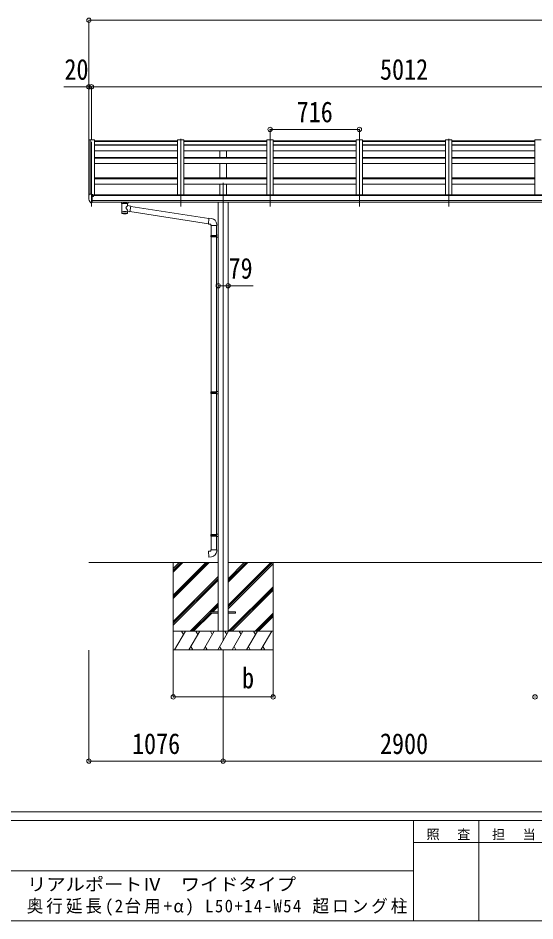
# Model space of a CAD drawing. Units: millimetres at full size. Extents: x -9783 to 9892, y -6828 to 6752.
# Drawn here: x 36 to 4180, y -6828 to 417 of the extents above; entities that cross this region are included whole.
import ezdxf
from ezdxf.enums import TextEntityAlignment as Align

# ---------------------------------------------------------------- set-up
doc = ezdxf.new("R2010")
doc.units = ezdxf.units.MM
doc.header["$LTSCALE"] = 35
doc.header["$PDMODE"] = 32
doc.header["$PDSIZE"] = 35
for name, color, linetype, lineweight in [('0-0_0', 7, 'Continuous', 9), ('0-1_本体', 4, 'Continuous', 9), ('0-2_部品', 7, 'Continuous', 9), ('0-8_PARTS2', 2, 'Continuous', 9), ('0-A_寸法', 6, 'Continuous', 9), ('F-0_240', 7, 'Continuous', 9)]:
    doc.layers.add(name, color=color, linetype=linetype, lineweight=lineweight)
doc.styles.add('ＭＳ ゴシック', font='')
doc.styles.get('ＭＳ ゴシック').set_extended_font_data('MS Gothic')

msp = doc.modelspace()

# ---------------------------------------------------------------- linework, layer by layer
at = {"layer": '0-0_0'}
for p, q in [((604.38, -3952.75), (1640.88, -3952.75)), ((1280.38, -3952.75), (1280.38, -4652.75)), ((1280.38, -4213.48), (1541.11, -3952.75)), ((1280.38, -4227.62), (1555.25, -3952.75)), ((1280.38, -4241.77), (1569.39, -3952.75)), ((1280.38, -4029.64), (1357.26, -3952.75)), ((1280.38, -4015.49), (1343.12, -3952.75)), ((1280.38, -4001.35), (1328.98, -3952.75)), ((1719.88, -3952.75), (4540.88, -3952.75)), ((1719.88, -4294.48), (2061.61, -3952.75)), ((1719.88, -4308.62), (2075.75, -3952.75)), ((1719.88, -4110.64), (1877.76, -3952.75)), ((1719.88, -4096.49), (1863.62, -3952.75)), ((1719.88, -4082.35), (1849.48, -3952.75)), ((1719.88, -4322.77), (2080.38, -3962.27)), ((2080.38, -3952.75), (2080.38, -4652.75)), ((1280.38, -4425.61), (1640.88, -4065.12)), ((1280.38, -4439.76), (1640.88, -4079.26)), ((1280.38, -4453.9), (1640.88, -4093.4)), ((1723.74, -4502.75), (2080.38, -4146.12)), ((1737.88, -4502.75), (2080.38, -4160.26)), ((1752.02, -4502.75), (2080.38, -4174.4)), ((1415.37, -4502.75), (1640.88, -4277.25)), ((1584.02, -4348.24), (1640.88, -4291.39)), ((1598.17, -4348.24), (1640.88, -4305.53)), ((1429.51, -4502.75), (1580.38, -4351.89)), ((1443.65, -4502.75), (1589.17, -4357.24)), ((1935.87, -4502.75), (2080.38, -4358.25)), ((1950.01, -4502.75), (2080.38, -4372.39)), ((1964.15, -4502.75), (2080.38, -4386.53)), ((2080.38, -4502.75), (1280.38, -4502.75)), ((1290.67, -4652.75), (1377.27, -4502.75)), ((1362.27, -4528.74), (1347.27, -4502.75)), ((1406.14, -4652.75), (1492.74, -4502.75)), ((1477.74, -4528.74), (1462.74, -4502.76)), ((1521.61, -4652.75), (1608.21, -4502.76)), ((1593.21, -4528.74), (1578.21, -4502.75)), ((1637.08, -4652.75), (1723.68, -4502.76)), ((1708.68, -4528.74), (1693.68, -4502.75)), ((1752.55, -4652.75), (1839.15, -4502.76)), ((1824.15, -4528.74), (1809.15, -4502.75)), ((1868.02, -4652.75), (1954.62, -4502.76)), ((1924.62, -4502.76), (1939.62, -4528.74)), ((1983.49, -4652.75), (2070.09, -4502.75)), ((1421.14, -4626.78), (1436.14, -4652.75)), ((1536.61, -4626.77), (1551.61, -4652.75)), ((1652.08, -4626.77), (1667.08, -4652.75)), ((1767.55, -4626.78), (1782.55, -4652.75)), ((1883.02, -4626.78), (1898.02, -4652.75)), ((1998.49, -4626.78), (2013.49, -4652.75)), ((1280.38, -4652.75), (2080.38, -4652.75))]:
    msp.add_line(p, q, dxfattribs=at)
at = {"layer": '0-1_本体'}
for p, q in [((604.39, -562.52), (604.37, -1003.58)), ((605.33, -561.64), (613.16, -561.23)), ((613.38, -561.3), (613.38, -997.03)), ((613.46, -561.42), (614.08, -563.04)), ((649.38, -561.21), (649.38, -1007.21)), ((1315.38, -567.27), (649.38, -567.27)), ((649.38, -574.21), (1315.38, -574.21)), ((1315.38, -561.21), (1315.38, -1000.51)), ((1365.38, -561.21), (1315.38, -561.21)), ((1365.38, -561.21), (1365.38, -1000.51)), ((2031.38, -567.27), (1365.38, -567.27)), ((1365.38, -574.21), (2031.38, -574.21)), ((2031.38, -561.21), (2031.38, -1000.51)), ((2081.38, -561.21), (2031.38, -561.21)), ((2081.38, -561.21), (2081.38, -1000.51)), ((2747.38, -567.27), (2081.38, -567.27)), ((2081.38, -574.21), (2747.38, -574.21)), ((2747.38, -561.21), (2747.38, -1000.51)), ((2797.38, -561.21), (2747.38, -561.21)), ((2797.38, -561.21), (2797.38, -1000.51)), ((3463.38, -567.27), (2797.38, -567.27)), ((2797.38, -574.21), (3463.38, -574.21)), ((3463.38, -561.21), (3463.38, -1000.51)), ((3513.38, -561.21), (3463.38, -561.21)), ((3513.38, -561.21), (3513.38, -1000.51)), ((4179.38, -567.27), (3513.38, -567.27)), ((3513.38, -574.21), (4179.38, -574.21)), ((4179.38, -561.21), (4179.38, -1000.51)), ((4229.38, -561.21), (4179.38, -561.21)), ((649.38, -600.93), (1315.38, -600.93)), ((649.38, -603.51), (1315.38, -603.51)), ((649.38, -648.25), (1315.38, -648.25)), ((1365.38, -600.93), (2031.38, -600.93)), ((1365.38, -603.51), (2031.38, -603.51)), ((1365.38, -648.25), (2031.38, -648.25)), ((1652.88, -701.98), (1652.88, -648.25)), ((1707.88, -701.98), (1707.88, -648.25)), ((2081.38, -600.93), (2747.38, -600.93)), ((2081.38, -603.51), (2747.38, -603.51)), ((2081.38, -648.25), (2747.38, -648.25)), ((2797.38, -600.93), (3463.38, -600.93)), ((2797.38, -603.51), (3463.38, -603.51)), ((2797.38, -648.25), (3463.38, -648.25)), ((3513.38, -600.93), (4179.38, -600.93)), ((3513.38, -603.51), (4179.38, -603.51)), ((3513.38, -648.25), (4179.38, -648.25)), ((649.38, -701.98), (1315.38, -701.98)), ((649.38, -707.55), (1315.38, -707.55)), ((1365.38, -701.98), (2031.38, -701.98)), ((1365.38, -707.55), (2031.38, -707.55)), ((2081.38, -701.98), (2747.38, -701.98)), ((2081.38, -707.55), (2747.38, -707.55)), ((2797.38, -701.98), (3463.38, -701.98)), ((2797.38, -707.55), (3463.38, -707.55)), ((3513.38, -701.98), (4179.38, -701.98)), ((3513.38, -707.55), (4179.38, -707.55)), ((649.38, -751.54), (1315.38, -751.54)), ((1365.38, -751.54), (2031.38, -751.54)), ((1652.88, -865.63), (1652.88, -751.54)), ((1707.88, -865.63), (1707.88, -751.54)), ((2081.38, -751.54), (2747.38, -751.54)), ((2797.38, -751.54), (3463.38, -751.54)), ((3513.38, -751.54), (4179.38, -751.54)), ((649.38, -865.63), (1315.38, -865.63)), ((1365.38, -865.63), (2031.38, -865.63)), ((2081.38, -865.63), (2747.38, -865.63)), ((2797.38, -865.63), (3463.38, -865.63)), ((3513.38, -865.63), (4179.38, -865.63)), ((649.38, -872.43), (1315.38, -872.43)), ((649.38, -915.98), (1315.38, -915.98)), ((1365.38, -872.43), (2031.38, -872.43)), ((1365.38, -915.98), (2031.38, -915.98)), ((1652.88, -1000.51), (1652.88, -915.98)), ((1707.88, -1000.51), (1707.88, -915.98)), ((2081.38, -872.43), (2747.38, -872.43)), ((2081.38, -915.98), (2747.38, -915.98)), ((2797.38, -872.43), (3463.38, -872.43)), ((2797.38, -915.98), (3463.38, -915.98)), ((3513.38, -872.43), (4179.38, -872.43)), ((3513.38, -915.98), (4179.38, -915.98)), ((5629.88, -1007.21), (630.88, -1007.21)), ((654.38, -1007.21), (654.38, -1000.51)), ((5606.38, -1000.51), (654.38, -1000.51)), ((630.88, -1048.44), (5629.88, -1048.44)), ((5629.88, -1060.28), (630.88, -1060.21)), ((1640.88, -1060.38), (1640.88, -4502.78)), ((1719.88, -1060.38), (1719.88, -4502.78))]:
    msp.add_line(p, q, dxfattribs=at)
msp.add_lwpolyline([(614.08, -997.03), (614.08, -561.21), (649.38, -561.21)], dxfattribs=at)
msp.add_circle((638.35, -1011.95), 3, dxfattribs=at)
for centre, radius, start, end in [((605.38, -562.64), 1, 93, 173.32986), ((613.18, -561.53), 0.301, 21.06327, 92.86679)]:
    msp.add_arc(centre, radius, start, end, dxfattribs=at)
at = {"layer": '0-2_部品'}
for p, q in [((602.38, -1006.39), (602.38, -1007.02)), ((609.29, -997.59), (605.22, -1003.4)), ((624.38, -1065.52), (624.38, -997.02)), ((625.88, -997.94), (624.38, -997.94)), ((630.88, -1006.75), (624.38, -1006.36)), ((625.88, -997.94), (625.88, -1004.11)), ((635.55, -999.44), (625.88, -998.71)), ((625.88, -1001.71), (639.88, -1001.76)), ((635.35, -1011.94), (635.88, -1011.94)), ((635.88, -1011.94), (636.18, -1011.94)), ((636.38, -1001.75), (636.38, -999.85)), ((640.88, -1002.87), (640.88, -1006.83)), ((616.76, -1063.71), (607.01, -1048.33)), ((622.88, -1065.43), (619.17, -1065.2)), ((622.88, -1065.43), (624.38, -1065.52)), ((624.38, -1063.32), (624.88, -1063.32)), ((624.88, -1063.32), (625.38, -1062.32)), ((630.88, -1062.32), (625.38, -1062.32)), ((864.88, -1066.33), (864.88, -1060.21)), ((868.98, -1070.83), (868.96, -1151.12)), ((914.78, -1088.4), (914.78, -1070.82)), ((918.88, -1066.33), (918.88, -1060.21)), ((940, -1092.31), (914.78, -1088.4)), ((914.8, -1151.12), (914.78, -1134.49)), ((914.78, -1134.74), (932.98, -1137.57)), ((940, -1092.31), (932.98, -1137.57)), ((1563.17, -1233.55), (933.25, -1135.83)), ((1566.84, -1191.62), (939.69, -1094.32)), ((1587.8, -1192), (1566.96, -1190.18)), ((1582.88, -1247.75), (1628.88, -1247.75)), ((1584.88, -1247.75), (1584.88, -1327.01)), ((1626.88, -1247.75), (1626.88, -1324.45)), ((1628.88, -1247.75), (1628.88, -1236.83)), ((1582.88, -1329.01), (1583.88, -1327.01)), ((1582.88, -1329.01), (1626.88, -1329.01)), ((1582.88, -1329.01), (1582.88, -1337.01)), ((1582.88, -1337.01), (1626.88, -1337.01)), ((1582.88, -1337.01), (1583.88, -1339.01)), ((1583.88, -1327.01), (1626.88, -1327.01)), ((1583.88, -1339.01), (1626.88, -1339.01)), ((1584.88, -1339.01), (1584.88, -2583.19)), ((1622.4, -1329.01), (1621.97, -1327.01)), ((1624.88, -1324.51), (1640.88, -1324.04)), ((1624.88, -1326.51), (1624.88, -1324.51)), ((1624.88, -1326.51), (1626.88, -1326.51)), ((1624.88, -1341.51), (1624.88, -1339.51)), ((1624.88, -1341.51), (1640.88, -1341.98)), ((1626.88, -1341.57), (1626.88, -2580.64)), ((1640.88, -1324.04), (1640.88, -1341.98)), ((1582.88, -2585.19), (1583.88, -2583.19)), ((1582.88, -2585.19), (1626.88, -2585.19)), ((1582.88, -2585.19), (1582.88, -2593.19)), ((1582.88, -2593.19), (1626.88, -2593.19)), ((1582.88, -2593.19), (1583.88, -2595.19)), ((1583.88, -2583.19), (1626.88, -2583.19)), ((1583.88, -2595.19), (1626.88, -2595.19)), ((1584.88, -2595.19), (1584.88, -3728.35)), ((1622.4, -2585.19), (1621.97, -2583.19)), ((1624.88, -2580.69), (1640.88, -2580.22)), ((1624.88, -2582.69), (1624.88, -2580.69)), ((1624.88, -2582.69), (1626.88, -2582.69)), ((1624.88, -2597.69), (1624.88, -2595.69)), ((1624.88, -2597.69), (1640.88, -2598.16)), ((1626.88, -2597.75), (1626.88, -3725.8)), ((1640.88, -2580.22), (1640.88, -2598.16)), ((1582.88, -3730.35), (1583.88, -3728.35)), ((1582.88, -3730.35), (1626.88, -3730.35)), ((1582.88, -3730.35), (1582.88, -3738.35)), ((1582.88, -3738.35), (1626.88, -3738.35)), ((1582.88, -3738.35), (1583.88, -3740.35)), ((1583.88, -3728.35), (1626.88, -3728.35)), ((1583.88, -3740.35), (1626.88, -3740.35)), ((1584.88, -3740.35), (1584.88, -3850.35)), ((1622.4, -3730.35), (1621.97, -3728.35)), ((1624.88, -3725.85), (1640.88, -3725.38)), ((1624.88, -3727.85), (1624.88, -3725.85)), ((1624.88, -3727.85), (1626.88, -3727.85)), ((1624.88, -3742.85), (1624.88, -3740.85)), ((1624.88, -3742.85), (1640.88, -3743.32)), ((1626.88, -3742.91), (1626.88, -3850.35)), ((1640.88, -3725.38), (1640.88, -3743.32)), ((1582.88, -3850.35), (1628.88, -3850.35)), ((1582.88, -3860.35), (1582.88, -3850.35)), ((1628.88, -3850.35), (1628.88, -3861.27))]:
    msp.add_line(p, q, dxfattribs=at)
at = {"layer": '0-2_部品', "color": 4}
for p, q in [((1580.38, -4348.24), (1640.88, -4348.24)), ((1580.38, -4348.24), (1580.38, -4357.24)), ((1580.38, -4357.24), (1640.88, -4357.24)), ((1719.88, -4348.24), (1780.38, -4348.24)), ((1719.88, -4357.24), (1780.38, -4357.24)), ((1780.38, -4348.24), (1780.38, -4357.24))]:
    msp.add_line(p, q, dxfattribs=at)
at = {"layer": '0-2_部品'}
for points in [[(624.38, -997.02), (612.38, -997.02), (610.05, -997.16)], [(630.88, -1062.32), (630.88, -1004.11), (625.88, -1004.11)], [(635.55, -999.44), (635.72, -999.45), (635.88, -999.49), (636.02, -999.53), (636.15, -999.58), (636.25, -999.64), (636.32, -999.71), (636.36, -999.78), (636.38, -999.85)], [(636.18, -1010.75), (636.18, -1011.94), (640.88, -1011.94)], [(640.88, -1010.32), (640.88, -1011.94), (641.35, -1011.94)], [(624.38, -1051.63), (627.54, -1051.22), (630.88, -1050.79)], [(864.92, -1066.39), (864.89, -1066.03), (865.14, -1065.07), (865.66, -1064.19), (866.46, -1063.35), (867.58, -1062.55), (868.98, -1061.83)], [(864.92, -1066.27), (864.89, -1066.63), (865.14, -1067.59), (865.66, -1068.47), (866.46, -1069.31), (867.58, -1070.11), (868.98, -1070.83)], [(914.78, -1061.84), (915.01, -1061.93), (916.37, -1062.67), (917.48, -1063.52), (918.24, -1064.38), (918.7, -1065.28), (918.87, -1066.17)], [(914.78, -1070.82), (915.01, -1070.72), (916.37, -1069.99), (917.48, -1069.14), (918.24, -1068.28), (918.7, -1067.38), (918.87, -1066.49)], [(1566.96, -1190.18), (1562.95, -1236.01), (1582.88, -1237.75), (1582.88, -1247.75)], [(1622.4, -1329.01), (1622.4, -1337.01), (1621.97, -1339.01)], [(1624.88, -1339.51), (1626.88, -1339.51), (1626.88, -1326.51)], [(1622.4, -2585.19), (1622.4, -2593.19), (1621.97, -2595.19)], [(1624.88, -2595.69), (1626.88, -2595.69), (1626.88, -2582.69)], [(1622.4, -3730.35), (1622.4, -3738.35), (1621.97, -3740.35)], [(1624.88, -3740.85), (1626.88, -3740.85), (1626.88, -3727.85)], [(1587.8, -3906.1), (1566.96, -3907.92), (1562.95, -3862.1), (1582.88, -3860.35)]]:
    msp.add_lwpolyline(points, dxfattribs=at)
for centre, radius, start, end in [((605.38, -1006.39), 3, 93, 180), ((794.87, -1007.02), 192.49, 180.0008, 192.1233), ((610.11, -998.16), 1, 93.5, 145), ((638.38, -1011.94), 2.5, 151.64236, 180), ((638.38, -1011.94), 2.5, 0, 151.64236), ((609.61, -1046.83), 3, 191.83348, 210), ((619.35, -1062.21), 3, 210, 266.5), ((881.95, -1111.55), 51.38, 92.46126, 104.61963), ((901.83, -1111.55), 51.38, 75.38037, 87.53874), ((1583.88, -1236.83), 45, 0, 85), ((1583.88, -3861.27), 45, 275, 0)]:
    msp.add_arc(centre, radius, start, end, dxfattribs=at)
for centre, major_axis, ratio, start_param, end_param in [((639.88, -1002.87), (-0.02, 1.1), 0.906239, 4.6917496, 6.2625459), ((891.88, -1072.02), (-22.91, -0.42), 0.072511, 4.711586, 6.2823824), ((891.9, -1070.39), (-22.91, -0.42), 0.072511, 4.711586, 6.2823824), ((891.85, -1070.4), (22.92, -0.42), 0.07247, 0.0008089, 1.5716053), ((891.85, -1072.02), (22.92, -0.42), 0.07247, 0.0008089, 1.5716053), ((902.88, -1066.33), (16, 0), 0.361356, 0, 0.0194874), ((902.88, -1066.33), (16, 0), 0.361356, 6.2636979, 6.2831853), ((891.88, -1151.12), (22.92, 0), 0.101955, 6.2829723, 9.4248207), ((891.88, -1151.12), (22.92, 0), 0.101955, 3.1415499, 6.2833984), ((891.88, -1138.68), (22.91, 0), 0.122865, 6.2831853, 9.424778), ((891.88, -1107.95), (-22.81, 26.62), 0.234429, 3.1563334, 4.5976381), ((894.43, -1110.6), (20.32, 22.25), 0.045535, 4.9756507, 6.2441899)]:
    msp.add_ellipse(centre, major_axis=major_axis, ratio=ratio, start_param=start_param, end_param=end_param, dxfattribs=at)
at = {"layer": '0-8_PARTS2'}
for p, q in [((624.38, -575.93), (624.38, -1095.22)), ((1340.38, -1095.22), (1340.38, -551.37)), ((2056.38, -1095.22), (2056.38, -551.37)), ((2772.38, -1095.22), (2772.38, -551.37)), ((3488.38, -1095.22), (3488.38, -551.37)), ((1680.38, -906.41), (1680.38, -4581.64))]:
    msp.add_line(p, q, dxfattribs=at)
at = {"layer": '0-A_寸法'}
for p, q in [((604.39, 399.12), (7088.38, 399.12)), ((604.39, 399.12), (604.39, -561.19)), ((604.39, -135.21), (404.39, -135.21)), ((624.39, -135.21), (604.39, -135.21)), ((604.39, -135.21), (604.39, -561.19)), ((624.39, -135.21), (5636.38, -135.21)), ((624.39, -135.21), (624.39, -561.19)), ((624.39, -135.21), (624.39, -561.19)), ((2056.38, -476.65), (2772.38, -476.65)), ((2056.38, -476.65), (2056.38, -561.19)), ((2772.38, -476.65), (2772.38, -561.19)), ((1640.88, -1731.5), (1719.88, -1731.5)), ((1719.88, -1731.5), (1919.88, -1731.5)), ((604.39, -5545.63), (604.39, -4656.24)), ((1280.38, -5030.65), (1280.38, -4656.24)), ((1680.38, -5545.63), (1680.38, -4656.24)), ((2080.38, -5030.65), (2080.38, -4656.24)), ((1280.38, -5030.65), (2080.38, -5030.65)), ((604.39, -5545.63), (1680.38, -5545.63)), ((1680.38, -5545.63), (4580.38, -5545.63))]:
    msp.add_line(p, q, dxfattribs=at)
for p in [(604.39, 399.12), (604.39, -135.21), (624.39, -135.21), (2056.38, -476.65), (2772.38, -476.65), (1640.88, -1731.5), (1719.88, -1731.5), (1280.38, -5030.65), (2080.38, -5030.65), (4180.38, -5030.65), (604.39, -5545.63), (1680.38, -5545.63)]:
    msp.add_point(p, dxfattribs=at)
at = {"layer": 'F-0_240', "color": 5}
for p, q in [((-9783.03, -5953.1), (9396.97, -5953.1)), ((-9783.03, -6023.1), (6285.75, -6023.1)), ((3205.75, -6023.1), (3205.75, -6828.1)), ((3730.75, -6023.1), (3730.75, -6828.1)), ((3205.75, -6198.1), (5305.75, -6198.1)), ((-3969.25, -6425.6), (3205.75, -6425.6)), ((-9783.03, -6828.1), (9396.97, -6828.1))]:
    msp.add_line(p, q, dxfattribs=at)

# ---------------------------------------------------------------- texts
at = {"layer": '0-A_寸法', "color": 7, "style": 'ＭＳ ゴシック', "width": 0.85}
for s, p in [('20', (408.14, -128.21)), ('5012', (2937.88, -128.21)), ('716', (2270, -469.65)), ('79', (1723.63, -1724.5)), ('b', (1832.25, -5011.65)), ('1076', (949.88, -5538.63)), ('2900', (2937.88, -5538.63))]:
    msp.add_text(s, height=166.8, dxfattribs=at).set_placement(p, align=Align.BOTTOM_LEFT)
at = {"layer": 'F-0_240', "style": 'ＭＳ ゴシック', "width": 1.1}
msp.add_text('リアルポートⅣ\u3000ワイドタイプ', height=102.6, dxfattribs=at).set_placement((109.35, -6616.22), align=Align.BOTTOM_LEFT)
at = {"layer": 'F-0_240', "attachment_point": 7, "style": 'ＭＳ ゴシック'}
for s, insert, char_height in [('\\T1.17;照\u3000査', (3310.76, -6180.6), 76.98), ('\\T1.17;担\u3000当', (3835.76, -6180.6), 76.98), ('\\T1.18;\\W0.95;奥行延長(2台用+α)\\~L50+14-W54\\~超ロング柱', (105.77, -6786.55), 102.6)]:
    msp.add_mtext(s, dxfattribs=dict(at, insert=insert, char_height=char_height))

doc.saveas('drawing.dxf')
